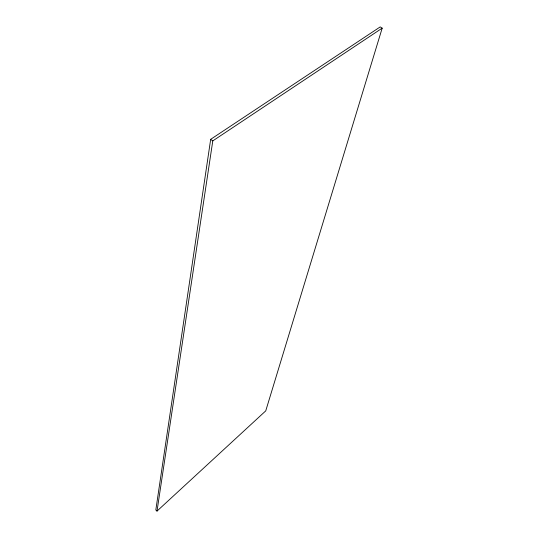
<?xml version="1.0" encoding="UTF-8"?>
<svg xmlns="http://www.w3.org/2000/svg" width="538" height="538" viewBox="0 0 538 538"><rect width="100%" height="100%" fill="white"/><g stroke="black" fill="none" stroke-linecap="round" stroke-linejoin="round"><path stroke-width="0.81" d="M210.674 139.329L155.818 509.99L157.009 511.1L265.738 410.877L382.182 28.158L380.225 26.9L210.674 139.329L212.786 140.889L157.009 511.1M212.786 140.889L382.182 28.158"/></g></svg>
